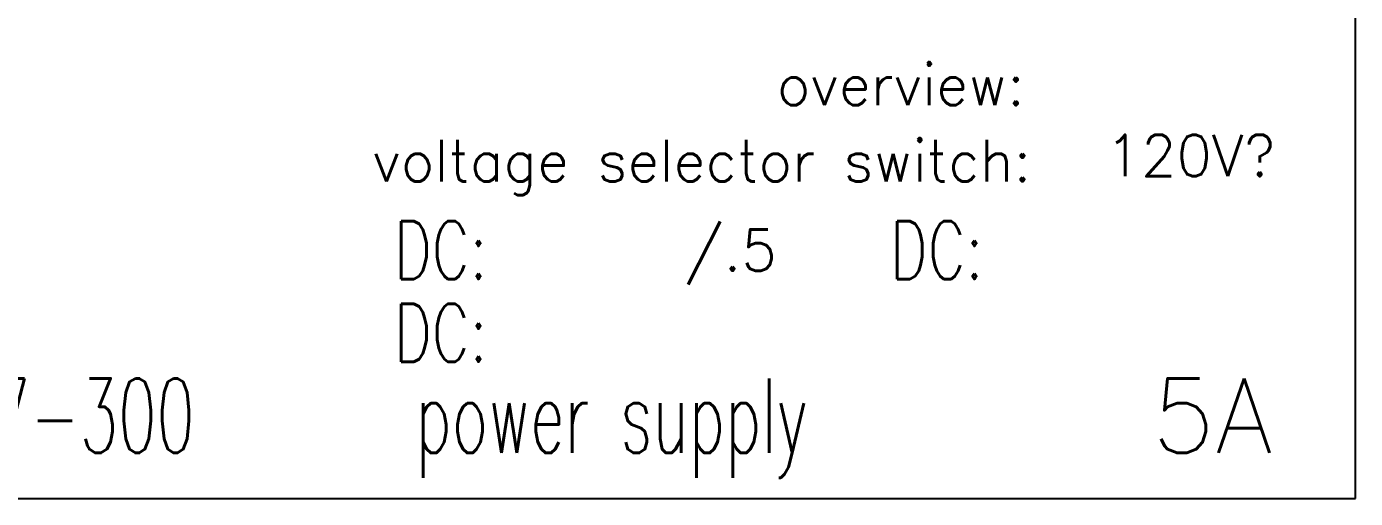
# Model space of a CAD drawing. Extents: x 0 to 420, y 0 to 297.
# Drawn here: x 124.6 to 205, y 120 to 148.5 of the extents above; entities that cross this region are included whole.
import ezdxf
from ezdxf.enums import TextEntityAlignment as Align

# ---------------------------------------------------------------- set-up
doc = ezdxf.new("R2010")
doc.units = 0
doc.header["$LTSCALE"] = 25
for name, color, linetype in [('ECS_LEV_SYM', 7, 'CONTINUOUS'), ('ECS_LEV_SYM_CPOINT', 7, 'CONTINUOUS'), ('ECS_LEV_SYM_DEVID', 7, 'CONTINUOUS'), ('ECS_LEV_SYM_TEXT', 7, 'CONTINUOUS'), ('ECS_LEV_SYMCR', 7, 'CONTINUOUS'), ('ECS_LXV_LINE', 7, 'CONTINUOUS')]:
    doc.layers.add(name, color=color, linetype=linetype)
doc.styles.add('ROMANS', font='ROMANS.SHX', dxfattribs={"oblique": 0.017453})

# ---------------------------------------------------------------- blocks, each defined once
blk = doc.blocks.new('SSYLVANIA_0_S7_300P')
at = {"layer": 'ECS_LXV_LINE', "color": 0, "linetype": 'Continuous'}
for p, q in [((80, -35), (80, -1)), ((-10, -35), (80, -35))]:
    blk.add_line(p, q, dxfattribs=at)
at = {"layer": 'ECS_LEV_SYM_CPOINT', "color": 7, "linetype": 'Continuous', "style": 'ROMANS'}
for tag, p in [('ECS_T_CPOINT_001', (0.6847, -3.9748)), ('ECS_T_CPOINT_002', (5.781, -3.9402)), ('ECS_T_CPOINT_003', (11.1069, -3.9601))]:
    blk.add_attdef(tag, text='', height=2.5, dxfattribs=at).set_placement(p, align=Align.MIDDLE_LEFT)
at = {"layer": 'ECS_LEV_SYM_DEVID', "linetype": 'Continuous', "style": 'ROMANS'}
for tag, p in [('ECS_T_DEVID_3', (-12.5, 0.9)), ('ECS_T_DEVID_2', (-12.5, -3.3)), ('ECS_T_DEVID_1', (-12.5, -7.5))]:
    blk.add_attdef(tag, text='', height=3, dxfattribs=at).set_placement(p, align=Align.RIGHT)
at = {"layer": 'ECS_LEV_SYM_TEXT', "color": 7, "linetype": 'Continuous', "style": 'ROMANS'}
for tag, p in [('ECS_T_TEXT_3.0', (60, -10)), ('ECS_T_TEXT_4.0', (60.3931, -14.5979)), ('ECS_T_TEXT_5.0', (75.1742, -14.2863))]:
    blk.add_attdef(tag, text='', height=2.5, dxfattribs=at).set_placement(p, align=Align.MIDDLE_RIGHT)
at = {"layer": 'ECS_LEV_SYM_TEXT', "color": 7, "linetype": 'Continuous', "style": 'ROMANS', "width": 0.6}
for tag, p in [('ECS_T_TEXT_2.0', (2.5, -30)), ('ECS_T_TEXT_1.0', (35, -30))]:
    blk.add_attdef(tag, text='', height=4.5, dxfattribs=at).set_placement(p, align=Align.MIDDLE_CENTER)
blk = doc.blocks.new('SSYLVANIA_0_CS7_300P5')
at = {"layer": 'ECS_LEV_SYM_DEVID', "linetype": 'Continuous', "style": 'ROMANS'}
for tag, p in [('ECS_T_DEVID_3', (0, 8.4)), ('ECS_T_DEVID_2', (0, 4.2)), ('ECS_T_DEVID_1', (0, 0))]:
    blk.add_attdef(tag, text='', height=3, dxfattribs=at).set_placement(p, align=Align.MIDDLE_CENTER)
at = {"layer": 'ECS_LEV_SYM_TEXT', "color": 7, "linetype": 'Continuous', "style": 'ROMANS'}
for tag, height, p in [('ECS_T_TEXT_7.0', 2.5, (75, -10)), ('ECS_T_TEXT_1.0', 2.5, (45, -20)), ('ECS_T_TEXT_2.0', 2.5, (75, -20)), ('ECS_T_TEXT_3.0', 2.5, (45, -25)), ('ECS_T_TEXT_8.0', 4.5, (75, -30))]:
    blk.add_attdef(tag, text='', height=height, dxfattribs=at).set_placement(p, align=Align.MIDDLE_RIGHT)
at = {"layer": 'ECS_LEV_SYM_TEXT', "color": 7, "linetype": 'Continuous', "style": 'ROMANS', "width": 0.725}
for tag, p in [('ECS_T_TEXT_4.0', (27.5, -20)), ('ECS_T_TEXT_6.0', (57.5, -20)), ('ECS_T_TEXT_5.0', (27.5, -25))]:
    blk.add_attdef(tag, text='', height=3.5, dxfattribs=at).set_placement(p, align=Align.MIDDLE_RIGHT)

msp = doc.modelspace()

# ---------------------------------------------------------------- block references
at = {"layer": 'ECS_LEV_SYM'}
ref = msp.add_blockref('SSYLVANIA_0_S7_300P', (125, 155), dxfattribs=at)
ref.add_attrib('ECS_T_TEXT_4.0', 'voltage selector switch:', dxfattribs={"layer": 'ECS_LEV_SYM_TEXT', "color": 7, "linetype": 'Continuous', "height": 2.5, "style": 'ROMANS'}).set_placement((185.393, 140.402), align=Align.MIDDLE_RIGHT)
ref.add_attrib('ECS_T_TEXT_3.0', 'overview:', dxfattribs={"layer": 'ECS_LEV_SYM_TEXT', "color": 7, "linetype": 'Continuous', "height": 2.5, "style": 'ROMANS'}).set_placement((185, 145), align=Align.MIDDLE_RIGHT)
ref.add_attrib('ECS_T_TEXT_1.0', 'power supply', dxfattribs={"layer": 'ECS_LEV_SYM_TEXT', "color": 7, "linetype": 'Continuous', "height": 4.5, "style": 'ROMANS', "width": 0.6}).set_placement((160, 125), align=Align.MIDDLE_CENTER)
ref.add_attrib('ECS_T_TEXT_2.0', 'S7-300', dxfattribs={"layer": 'ECS_LEV_SYM_TEXT', "color": 7, "linetype": 'Continuous', "height": 4.5, "style": 'ROMANS', "width": 0.6}).set_placement((127.5, 125), align=Align.MIDDLE_CENTER)
ref.add_attrib('ECS_T_TEXT_5.0', ' 120V?', dxfattribs={"layer": 'ECS_LEV_SYM_TEXT', "color": 7, "linetype": 'Continuous', "height": 2.5, "style": 'ROMANS'}).set_placement((200.174, 140.714), align=Align.MIDDLE_RIGHT)
at = {"layer": 'ECS_LEV_SYMCR', "linetype": 'Continuous'}
ref = msp.add_blockref('SSYLVANIA_0_CS7_300P5', (125, 155), dxfattribs=at)
ref.add_attrib('ECS_T_TEXT_8.0', '5A', dxfattribs={"layer": 'ECS_LEV_SYM_TEXT', "color": 7, "linetype": 'Continuous', "height": 4.5, "style": 'ROMANS'}).set_placement((200, 125), align=Align.MIDDLE_RIGHT)
ref.add_attrib('ECS_T_TEXT_6.0', 'DC:', dxfattribs={"layer": 'ECS_LEV_SYM_TEXT', "color": 7, "linetype": 'Continuous', "height": 3.5, "style": 'ROMANS', "width": 0.725}).set_placement((182.5, 135), align=Align.MIDDLE_RIGHT)
ref.add_attrib('ECS_T_CRP_TEXT_2', '/.5', dxfattribs={"color": 7, "linetype": 'Continuous', "height": 2.5, "style": 'ROMANS'}).set_placement((170, 135), align=Align.MIDDLE_RIGHT)
ref.add_attrib('ECS_T_TEXT_5.0', 'DC:', dxfattribs={"layer": 'ECS_LEV_SYM_TEXT', "color": 7, "linetype": 'Continuous', "height": 3.5, "style": 'ROMANS', "width": 0.725}).set_placement((152.5, 130), align=Align.MIDDLE_RIGHT)
ref.add_attrib('ECS_T_TEXT_4.0', 'DC:', dxfattribs={"layer": 'ECS_LEV_SYM_TEXT', "color": 7, "linetype": 'Continuous', "height": 3.5, "style": 'ROMANS', "width": 0.725}).set_placement((152.5, 135), align=Align.MIDDLE_RIGHT)

doc.saveas('drawing.dxf')
